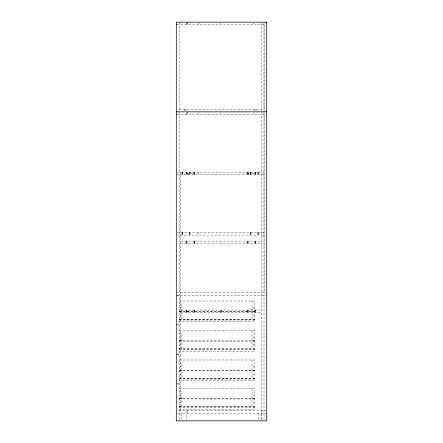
<?xml version="1.0" encoding="UTF-8"?>
<svg xmlns="http://www.w3.org/2000/svg" width="443" height="443" viewBox="0 0 443 443"><rect width="100%" height="100%" fill="white"/><g stroke="black" fill="none" stroke-linecap="round" stroke-linejoin="round"><path stroke-width="0.33" stroke-dasharray="2.21 1.66" d="M186.99 110.717L186.774 110.34L186.719 110.756M220.492 110.717L220.271 110.34L220.221 110.756M253.994 110.717L253.773 110.34L253.723 110.756M176.951 24.786L266.06 24.786M179.293 109.199L261.37 109.199M176.951 114.477L266.719 114.477M176.929 172.133L264.083 172.133M186.83 173.567L194.366 173.567M247.803 173.567L255.34 173.567M186.83 173.85L187.289 173.85L187.289 174.769M194.366 173.85L193.907 173.85L193.907 174.769M247.803 173.85L248.263 173.85L248.263 174.769M254.88 173.85L255.34 173.85M176.281 174.769L264.083 174.769M176.929 232.431L264.083 232.431M176.281 235.067L264.083 235.067M180.799 241.097L261.37 241.097M180.799 243.733L261.37 243.733M176.281 292.723L266.06 292.723M176.281 295.359L266.033 295.359M176.657 295.586L179.293 295.586M179.293 301.013L254.664 301.013L254.664 321.834L179.293 321.834M179.293 304.031L181.929 304.031L181.929 319.198M180.799 310.056L261.37 310.056M179.293 311.196L254.664 311.196M179.293 311.423L181.708 311.423M252.25 311.423L254.664 311.423M179.293 311.65L254.664 311.65M180.799 312.697L261.37 312.697M179.293 319.198L254.664 319.198M179.293 319.541L254.664 319.541M179.293 320.023L254.664 320.023M176.657 324.625L179.293 324.625M176.657 325.073L179.293 325.073M179.293 330.5L254.664 330.5L254.664 351.321L179.293 351.321M179.293 333.518L181.929 333.518L181.929 348.685M179.293 340.684L254.664 340.684M179.293 340.911L181.708 340.911M252.25 340.911L254.664 340.911M179.293 341.138L254.664 341.138M179.293 348.685L254.664 348.685M179.293 349.029L254.664 349.029M179.293 349.516L254.664 349.516M176.657 354.112L179.293 354.112M176.657 354.561L179.293 354.561M179.293 359.987L254.664 359.987L254.664 380.808L179.293 380.808M179.293 363.005L181.929 363.005L181.929 378.172M179.293 370.176L254.664 370.176M179.293 370.398L181.708 370.398M252.25 370.398L254.664 370.398M179.293 370.625L254.664 370.625M179.293 378.172L254.664 378.172M179.293 378.521L254.664 378.521M179.293 379.003L254.664 379.003M176.657 383.599L179.293 383.599M176.657 384.053L179.293 384.053M179.293 388.345L254.664 388.345L254.664 409.166L179.293 409.166M179.293 391.363L181.929 391.363L181.929 406.53M179.293 398.534L254.664 398.534M179.293 398.755L181.708 398.755M252.25 398.755L254.664 398.755M179.293 398.982L254.664 398.982M179.293 406.53L254.664 406.53M179.293 406.879L254.664 406.879M179.293 407.361L254.664 407.361M179.293 410.678L266.055 410.678M176.657 413.086L179.293 413.086M179.293 413.313L266.719 413.313M264.083 24.786L264.083 111.841M264.083 114.477L264.083 292.723M264.006 22.15L264.006 110.457M264.006 111.841L264.006 420.158M261.37 23.274L261.37 110.7M261.37 111.841L261.37 420.158M261.071 413.313L261.071 420.163M258.43 413.313L258.43 420.163M258.347 172.133L258.347 174.769M258.347 232.431L258.347 235.067M258.053 172.133L258.053 174.769M258.053 232.431L258.053 235.067M257.593 172.133L257.593 174.769M257.593 232.431L257.593 235.067M256.093 109.199L256.093 110.517M255.711 172.133L255.711 174.769M255.711 241.097L255.711 243.733M255.633 310.056L255.633 312.697M255.34 109.199L255.34 110.517M255.34 172.133L255.34 174.769M255.34 241.097L255.34 243.733M255.34 310.056L255.34 312.697M254.958 172.133L254.88 174.769M254.958 241.097L254.958 243.733M254.88 310.056L254.88 312.697M252.023 301.013L252.023 319.198M252.023 330.5L252.023 348.685M252.023 359.987L252.023 378.172M252.023 388.345L252.023 406.53M250.976 172.133L250.976 174.769M250.976 232.431L250.976 235.067M250.516 172.133L250.516 174.769M250.516 232.431L250.516 235.067M250.223 172.133L250.223 174.769M250.223 232.431L250.223 235.067M248.263 310.056L248.263 312.697M248.191 172.133L248.191 174.769M248.191 241.097L248.191 243.733M247.803 172.133L247.803 174.769M247.803 241.097L247.803 243.733M247.803 310.056L247.803 312.697M247.51 310.056L247.51 312.697M247.432 172.133L247.432 174.769M247.432 241.097L247.432 243.733M221.539 310.056L221.539 312.697M220.631 310.056L220.631 312.697M198.89 22.15L198.89 24.786M198.89 112.5L198.89 114.477M198.89 172.133L198.89 174.769M198.89 232.431L198.89 235.067M194.737 172.133L194.737 174.769M194.737 241.097L194.737 243.733M194.66 310.056L194.66 312.697M194.366 172.133L194.366 174.769M194.366 241.097L194.366 243.733M194.366 310.056L194.366 312.697M193.984 172.133L193.984 174.769M193.984 241.097L193.984 243.733M193.907 310.056L193.907 312.697M190.141 172.133L190.141 174.769M190.141 232.431L190.141 235.067M189.848 172.133L189.848 174.769M189.848 232.431L189.848 235.067M189.388 172.133L189.388 174.769M189.388 232.431L189.388 235.067M187.732 22.15L187.732 24.786M187.732 111.841L187.732 114.477M187.732 410.678L187.732 413.313M187.289 310.056L187.289 312.697M187.217 172.133L187.217 174.769M187.217 241.097L187.217 243.733M186.83 22.15L186.83 24.786M186.83 112.5L186.83 114.477M186.83 172.133L186.83 174.769M186.83 241.097L186.83 243.733M186.83 310.056L186.83 312.697M186.83 410.678L186.83 420.174M186.536 310.056L186.536 312.697M186.459 172.133L186.459 174.769M186.459 241.097L186.459 243.733M185.324 109.199L185.324 110.517M184.57 109.199L184.57 110.517M182.771 172.133L182.771 174.769M182.771 232.431L182.771 235.067M182.306 172.133L182.306 174.769M182.306 232.431L182.306 235.067M182.012 172.133L182.012 174.769M182.012 232.431L182.012 235.067M181.929 413.313L181.929 420.163M180.799 172.133L180.799 410.672M179.293 22.15L179.293 110.922M179.293 111.841L179.293 420.85M186.614 23.446L187.051 23.568L186.614 23.446M186.614 113.059L187.024 113.231L186.636 113.009M180.395 307.741L180.833 307.857L180.395 307.741M180.395 315.372L180.833 315.488L180.395 315.372M220.116 23.446L220.548 23.568L220.116 23.446M180.395 337.228L180.833 337.344L180.395 337.228M180.395 344.859L180.833 344.975L180.395 344.859M180.395 366.715L180.833 366.832L180.395 366.715M188.12 311.357L188.557 311.473L188.12 311.357M180.395 374.346L180.833 374.462L180.395 374.346M180.395 395.073L180.833 395.189L180.395 395.073M180.395 402.704L180.833 402.82L180.395 402.704M220.116 113.059L220.525 113.231L220.138 113.009M253.617 23.446L254.049 23.568L253.617 23.446M220.869 311.357L221.306 311.473L220.869 311.357M253.617 113.059L254.027 113.231L253.64 113.009M253.125 307.741L253.562 307.857L253.125 307.741M253.617 311.357L254.049 311.473L253.617 311.357M253.125 315.372L253.562 315.488L253.125 315.372M253.125 337.228L253.562 337.344L253.125 337.228M253.125 344.859L253.562 344.975L253.125 344.859M253.125 366.715L253.562 366.832L253.125 366.715M253.125 374.346L253.562 374.462L253.125 374.346M253.125 395.073L253.562 395.189L253.125 395.073M253.125 402.704L253.562 402.82L253.125 402.704"/><path stroke-width="0.66" d="M176.281 24.786L176.558 24.786M176.281 111.841L266.719 111.841M176.281 114.477L176.558 114.477M266.719 22.15L176.281 22.15L176.281 420.85L266.719 420.85L266.719 22.15"/></g></svg>
